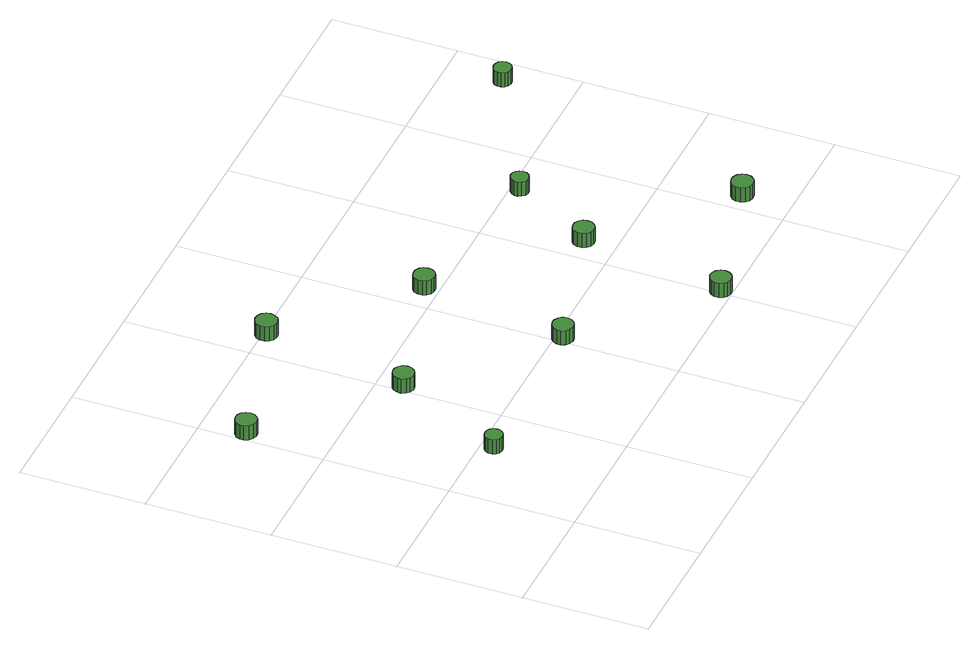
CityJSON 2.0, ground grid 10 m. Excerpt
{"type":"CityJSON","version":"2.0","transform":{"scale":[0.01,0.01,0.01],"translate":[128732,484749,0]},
"CityObjects":{
"tree1":{"type":"SolitaryVegetationObject","attributes":{"function":"something"},"geometry":[{"type":"MultiSurface","lod":"1","boundaries":[[[0,1,2,3,4,5,6,7,8,9,10,11,12,13,14]],[[15,16,17,18,19,20,21,22,23,24,25,26,27,28,29]],[[0,29,28,1]],[[1,28,27,2]],[[2,27,26,3]],[[3,26,25,4]],[[4,25,24,5]],[[5,24,23,6]],[[6,23,22,7]],[[7,22,21,8]],[[8,21,20,9]],[[9,20,19,10]],[[10,19,18,11]],[[11,18,17,12]],[[12,17,16,13]],[[13,16,15,14]],[[14,15,29,0]]]}]},
"tree2":{"type":"SolitaryVegetationObject","attributes":{"function":"something"},"geometry":[{"type":"MultiSurface","lod":"1","boundaries":[[[30,31,32,33,34,35,36,37,38,39,40,41,42,43,44]],[[45,46,47,48,49,50,51,52,53,54,55,56,57,58,59]],[[30,59,58,31]],[[31,58,57,32]],[[32,57,56,33]],[[33,56,55,34]],[[34,55,54,35]],[[35,54,53,36]],[[36,53,52,37]],[[37,52,51,38]],[[38,51,50,39]],[[39,50,49,40]],[[40,49,48,41]],[[41,48,47,42]],[[42,47,46,43]],[[43,46,45,44]],[[44,45,59,30]]]}]},
"tree3":{"type":"SolitaryVegetationObject","attributes":{"function":"something"},"geometry":[{"type":"MultiSurface","lod":"1","boundaries":[[[60,61,62,63,64,65,66,67,68,69,70,71,72,73,74]],[[75,76,77,78,79,80,81,82,83,84,85,86,87,88,89]],[[60,89,88,61]],[[61,88,87,62]],[[62,87,86,63]],[[63,86,85,64]],[[64,85,84,65]],[[65,84,83,66]],[[66,83,82,67]],[[67,82,81,68]],[[68,81,80,69]],[[69,80,79,70]],[[70,79,78,71]],[[71,78,77,72]],[[72,77,76,73]],[[73,76,75,74]],[[74,75,89,60]]]}]},
"tree4":{"type":"SolitaryVegetationObject","attributes":{"function":"something"},"geometry":[{"type":"MultiSurface","lod":"1","boundaries":[[[90,91,92,93,94,95,96,97,98,99,100,101,102,103,104]],[[105,106,107,108,109,110,111,112,113,114,115,116,117,118,119]],[[90,119,118,91]],[[91,118,117,92]],[[92,117,116,93]],[[93,116,115,94]],[[94,115,114,95]],[[95,114,113,96]],[[96,113,112,97]],[[97,112,111,98]],[[98,111,110,99]],[[99,110,109,100]],[[100,109,108,101]],[[101,108,107,102]],[[102,107,106,103]],[[103,106,105,104]],[[104,105,119,90]]]}]},
"tree5":{"type":"SolitaryVegetationObject","attributes":{"function":"something"},"geometry":[{"type":"MultiSurface","lod":"1","boundaries":[[[120,121,122,123,124,125,126,127,128,129,130,131,132,133,134]],[[135,136,137,138,139,140,141,142,143,144,145,146,147,148,149]],[[120,149,148,121]],[[121,148,147,122]],[[122,147,146,123]],[[123,146,145,124]],[[124,145,144,125]],[[125,144,143,126]],[[126,143,142,127]],[[127,142,141,128]],[[128,141,140,129]],[[129,140,139,130]],[[130,139,138,131]],[[131,138,137,132]],[[132,137,136,133]],[[133,136,135,134]],[[134,135,149,120]]]}]},
"tree6":{"type":"SolitaryVegetationObject","attributes":{"function":"something"},"geometry":[{"type":"MultiSurface","lod":"1","boundaries":[[[150,151,152,153,154,155,156,157,158,159,160,161,162,163,164]],[[165,166,167,168,169,170,171,172,173,174,175,176,177,178,179]],[[150,179,178,151]],[[151,178,177,152]],[[152,177,176,153]],[[153,176,175,154]],[[154,175,174,155]],[[155,174,173,156]],[[156,173,172,157]],[[157,172,171,158]],[[158,171,170,159]],[[159,170,169,160]],[[160,169,168,161]],[[161,168,167,162]],[[162,167,166,163]],[[163,166,165,164]],[[164,165,179,150]]]}]},
"tree7":{"type":"SolitaryVegetationObject","attributes":{"function":"something"},"geometry":[{"type":"MultiSurface","lod":"1","boundaries":[[[180,181,182,183,184,185,186,187,188,189,190,191,192,193,194]],[[195,196,197,198,199,200,201,202,203,204,205,206,207,208,209]],[[180,209,208,181]],[[181,208,207,182]],[[182,207,206,183]],[[183,206,205,184]],[[184,205,204,185]],[[185,204,203,186]],[[186,203,202,187]],[[187,202,201,188]],[[188,201,200,189]],[[189,200,199,190]],[[190,199,198,191]],[[191,198,197,192]],[[192,197,196,193]],[[193,196,195,194]],[[194,195,209,180]]]}]},
"tree8":{"type":"SolitaryVegetationObject","attributes":{"function":"something"},"geometry":[{"type":"MultiSurface","lod":"1","boundaries":[[[210,211,212,213,214,215,216,217,218,219,220,221,222,223,224]],[[225,226,227,228,229,230,231,232,233,234,235,236,237,238,239]],[[210,239,238,211]],[[211,238,237,212]],[[212,237,236,213]],[[213,236,235,214]],[[214,235,234,215]],[[215,234,233,216]],[[216,233,232,217]],[[217,232,231,218]],[[218,231,230,219]],[[219,230,229,220]],[[220,229,228,221]],[[221,228,227,222]],[[222,227,226,223]],[[223,226,225,224]],[[224,225,239,210]]]}]},
"tree9":{"type":"SolitaryVegetationObject","attributes":{"function":"something"},"geometry":[{"type":"MultiSurface","lod":"1","boundaries":[[[240,241,242,243,244,245,246,247,248,249,250,251,252,253,254]],[[255,256,257,258,259,260,261,262,263,264,265,266,267,268,269]],[[240,269,268,241]],[[241,268,267,242]],[[242,267,266,243]],[[243,266,265,244]],[[244,265,264,245]],[[245,264,263,246]],[[246,263,262,247]],[[247,262,261,248]],[[248,261,260,249]],[[249,260,259,250]],[[250,259,258,251]],[[251,258,257,252]],[[252,257,256,253]],[[253,256,255,254]],[[254,255,269,240]]]}]},
"tree10":{"type":"SolitaryVegetationObject","attributes":{"function":"something"},"geometry":[{"type":"MultiSurface","lod":"1","boundaries":[[[270,271,272,273,274,275,276,277,278,279,280,281,282,283,284]],[[285,286,287,288,289,290,291,292,293,294,295,296,297,298,299]],[[270,299,298,271]],[[271,298,297,272]],[[272,297,296,273]],[[273,296,295,274]],[[274,295,294,275]],[[275,294,293,276]],[[276,293,292,277]],[[277,292,291,278]],[[278,291,290,279]],[[279,290,289,280]],[[280,289,288,281]],[[281,288,287,282]],[[282,287,286,283]],[[283,286,285,284]],[[284,285,299,270]]]}]},
"tree11":{"type":"SolitaryVegetationObject","attributes":{"function":"something"},"geometry":[{"type":"MultiSurface","lod":"1","boundaries":[[[300,301,302,303,304,305,306,307,308,309,310,311,312,313,314]],[[315,316,317,318,319,320,321,322,323,324,325,326,327,328,329]],[[300,329,328,301]],[[301,328,327,302]],[[302,327,326,303]],[[303,326,325,304]],[[304,325,324,305]],[[305,324,323,306]],[[306,323,322,307]],[[307,322,321,308]],[[308,321,320,309]],[[309,320,319,310]],[[310,319,318,311]],[[311,318,317,312]],[[312,317,316,313]],[[313,316,315,314]],[[314,315,329,300]]]}]}
},
"vertices":[
[668,888,183],[662,917,183],[645,941,183],[619,955,183],[590,959,183],[562,949,183],[540,930,183],[529,903,183],[529,874,183],[540,847,183],[562,827,183],[590,818,183],[619,821,183],[645,836,183],[662,860,183],[662,860,54],[645,836,54],[619,821,54],[590,818,54],[562,827,54],[540,847,54],[529,874,54],[529,903,54],[540,930,54],[562,949,54],[590,959,54],[619,955,54],[645,941,54],[662,917,54],[668,888,54],
[173,2649,169],[166,2683,169],[145,2712,169],[115,2729,169],[80,2733,169],[47,2722,169],[21,2698,169],[7,2667,169],[7,2632,169],[21,2600,169],[47,2576,169],[80,2566,169],[115,2569,169],[145,2587,169],[166,2615,169],[166,2615,40],[145,2587,40],[115,2569,40],[80,2566,40],[47,2576,40],[21,2600,40],[7,2632,40],[7,2667,40],[21,2698,40],[47,2722,40],[80,2733,40],[115,2729,40],[145,2712,40],[166,2683,40],[173,2649,40],
[1143,1798,169],[1136,1833,169],[1115,1861,169],[1085,1878,169],[1050,1882,169],[1017,1871,169],[991,1848,169],[977,1816,169],[977,1781,169],[991,1749,169],[1017,1726,169],[1050,1715,169],[1085,1718,169],[1115,1736,169],[1136,1764,169],[1136,1764,40],[1115,1736,40],[1085,1718,40],[1050,1715,40],[1017,1726,40],[991,1749,40],[977,1781,40],[977,1816,40],[991,1848,40],[1017,1871,40],[1050,1882,40],[1085,1878,40],[1115,1861,40],[1136,1833,40],[1143,1798,40],
[1329,2966,187],[1322,3001,187],[1301,3030,187],[1269,3049,187],[1233,3052,187],[1199,3041,187],[1172,3017,187],[1157,2984,187],[1157,2948,187],[1172,2914,187],[1199,2890,187],[1233,2879,187],[1269,2883,187],[1301,2901,187],[1322,2930,187],[1322,2930,58],[1301,2901,58],[1269,2883,58],[1233,2879,58],[1199,2890,58],[1172,2914,58],[1157,2948,58],[1157,2984,58],[1172,3017,58],[1199,3041,58],[1233,3052,58],[1269,3049,58],[1301,3030,58],[1322,3001,58],[1329,2966,58],
[2126,936,179],[2119,971,179],[2098,999,179],[2068,1016,179],[2034,1020,179],[2000,1009,179],[1974,986,179],[1960,954,179],[1960,919,179],[1974,887,179],[2000,864,179],[2034,853,179],[2068,856,179],[2098,874,179],[2119,902,179],[2119,902,50],[2098,874,50],[2068,856,50],[2034,853,50],[2000,864,50],[1974,887,50],[1960,919,50],[1960,954,50],[1974,986,50],[2000,1009,50],[2034,1020,50],[2068,1016,50],[2098,999,50],[2119,971,50],[2126,936,50],
[2303,2115,174],[2296,2149,174],[2275,2177,174],[2245,2195,174],[2210,2198,174],[2177,2188,174],[2151,2164,174],[2137,2132,174],[2137,2097,174],[2151,2065,174],[2177,2042,174],[2210,2031,174],[2245,2035,174],[2275,2052,174],[2296,2081,174],[2296,2081,45],[2275,2052,45],[2245,2035,45],[2210,2031,45],[2177,2042,45],[2151,2065,45],[2137,2097,45],[2137,2132,45],[2151,2164,45],[2177,2188,45],[2210,2198,45],[2245,2195,45],[2275,2177,45],[2296,2149,45],[2303,2115,45],
[3103,86,179],[3096,120,179],[3075,148,179],[3045,165,179],[3010,169,179],[2977,158,179],[2951,135,179],[2937,103,179],[2937,68,179],[2951,36,179],[2977,13,179],[3010,2,179],[3045,6,179],[3075,23,179],[3096,51,179],[3096,51,50],[3075,23,50],[3045,6,50],[3010,2,50],[2977,13,50],[2951,36,50],[2937,68,50],[2937,103,50],[2951,135,50],[2977,158,50],[3010,169,50],[3045,165,50],[3075,148,50],[3096,120,50],[3103,86,50],
[3286,1253,175],[3279,1287,175],[3258,1315,175],[3228,1333,175],[3194,1336,175],[3160,1326,175],[3134,1302,175],[3120,1270,175],[3120,1235,175],[3134,1204,175],[3160,1180,175],[3194,1169,175],[3228,1173,175],[3258,1190,175],[3279,1219,175],[3279,1219,46],[3258,1190,46],[3228,1173,46],[3194,1169,46],[3160,1180,46],[3134,1204,46],[3120,1235,46],[3120,1270,46],[3134,1302,46],[3160,1326,46],[3194,1336,46],[3228,1333,46],[3258,1315,46],[3279,1287,46],[3286,1253,46],
[3651,1918,183],[3645,1947,183],[3628,1971,183],[3602,1986,183],[3573,1989,183],[3545,1980,183],[3524,1960,183],[3512,1933,183],[3512,1904,183],[3524,1877,183],[3545,1857,183],[3573,1848,183],[3602,1851,183],[3628,1866,183],[3645,1890,183],[3645,1890,54],[3628,1866,54],[3602,1851,54],[3573,1848,54],[3545,1857,54],[3524,1877,54],[3512,1904,54],[3512,1933,54],[3524,1960,54],[3545,1980,54],[3573,1989,54],[3602,1986,54],[3628,1971,54],[3645,1947,54],[3651,1918,54],
[4259,391,170],[4252,426,170],[4230,456,170],[4199,474,170],[4163,478,170],[4128,466,170],[4102,442,170],[4087,409,170],[4087,373,170],[4102,340,170],[4128,316,170],[4163,304,170],[4199,308,170],[4230,326,170],[4252,356,170],[4252,356,41],[4230,326,41],[4199,308,41],[4163,304,41],[4128,316,41],[4102,340,41],[4087,373,41],[4087,409,41],[4102,442,41],[4128,466,41],[4163,478,41],[4199,474,41],[4230,456,41],[4252,426,41],[4259,391,41],
[4840,2546,182],[4834,2575,182],[4817,2599,182],[4791,2613,182],[4762,2617,182],[4734,2607,182],[4712,2588,182],[4700,2561,182],[4700,2532,182],[4712,2505,182],[4734,2485,182],[4762,2476,182],[4791,2479,182],[4817,2494,182],[4834,2518,182],[4834,2518,53],[4817,2494,53],[4791,2479,53],[4762,2476,53],[4734,2485,53],[4712,2505,53],[4700,2532,53],[4700,2561,53],[4712,2588,53],[4734,2607,53],[4762,2617,53],[4791,2613,53],[4817,2599,53],[4834,2575,53],[4840,2546,53]
]}
